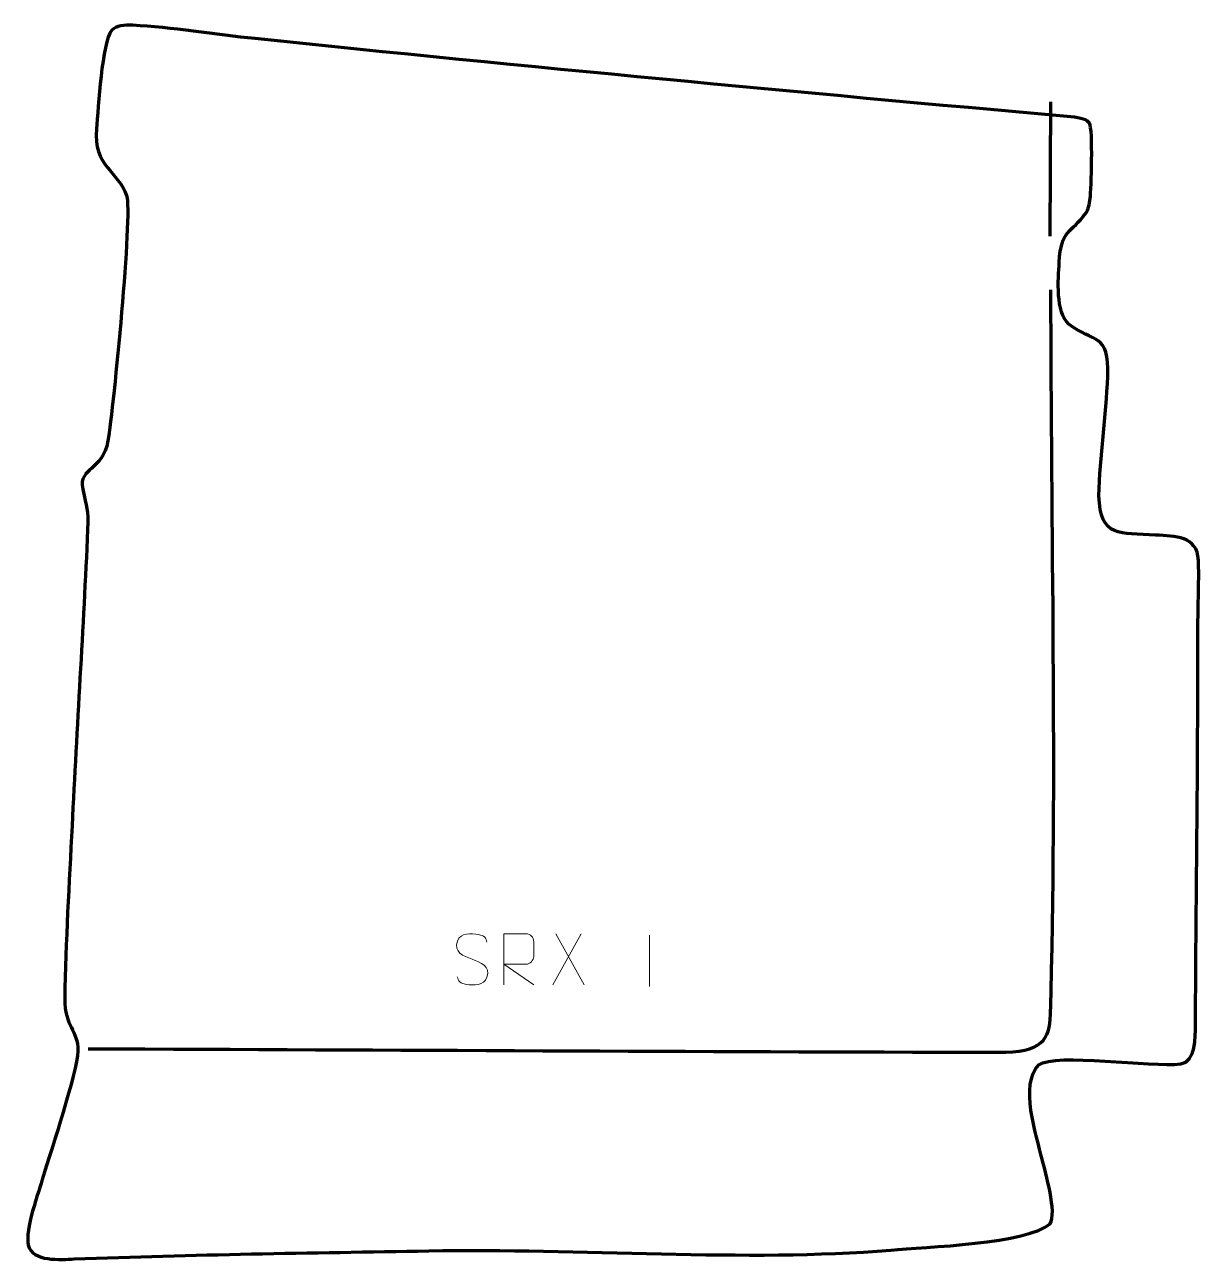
# Model space of a CAD drawing. Header units: millimetres. Extents: x 1077 to 1650, y -92 to 511.
import ezdxf

# ---------------------------------------------------------------- set-up
doc = ezdxf.new("R2010")
doc.units = ezdxf.units.MM
doc.header["$MEASUREMENT"] = 0
doc.layers.add('layer 2', color=7, linetype='Continuous')
doc.layers.add('layer 3', color=7, linetype='Continuous')

msp = doc.modelspace()

# ---------------------------------------------------------------- linework, layer by layer
at = {"layer": 'layer 2', "color": 142, "lineweight": 158}
msp.add_open_spline([(1577.2593, 473.7852), (1577.2593, 473.7852), (1576.9912, 408.1526), (1576.9912, 408.1526)], degree=3, dxfattribs=at)
msp.add_open_spline([(1107.6959, 11.8447), (1255.6521, 11.2443), (1403.608, 10.4621), (1551.565, 10.093), (1551.565, 10.093), (1573.195, 10.039), (1576.905, 16.21), (1577.2607, 28.5235), (1577.2607, 28.5235), (1580.6128, 144.5544), (1577.4941, 265.431), (1577.4632, 381.9807)], degree=3, knots=[0, 0, 0, 0, 0.25, 0.25, 0.25, 0.25, 0.5, 0.5, 0.5, 0.5, 1, 1, 1, 1], dxfattribs=at)
at = {"layer": 'layer 2', "color": 250, "lineweight": 9}
for points, knots in [([(1295.0775, 55.59), (1290.8292, 57.0604), (1285.9211, 58.8562), (1287.9262, 64.3765), (1287.9262, 64.3765), (1289.4297, 68.5164), (1294.6433, 68.1279), (1298.2469, 67.5268), (1298.2469, 67.5268), (1301.1075, 67.0496), (1301.9722, 65.8364), (1302.2828, 63.7523)], [0, 0, 0, 0, 0.25, 0.25, 0.25, 0.25, 0.5, 0.5, 0.5, 0.5, 1, 1, 1, 1]), ([(1310.4713, 42.9437), (1310.4713, 42.9437), (1310.4713, 67.8972), (1310.4713, 67.8972), (1310.4713, 67.8972), (1314.0661, 67.8972), (1317.6616, 67.8972), (1321.2568, 67.8972), (1321.2568, 67.8972), (1323.5821, 67.8595), (1325.1394, 66.3695), (1325.1353, 64.0031), (1325.1353, 64.0031), (1325.1349, 61.9676), (1325.1349, 58.9082), (1325.1353, 56.8722), (1325.1353, 56.8722), (1325.1288, 54.9967), (1323.3165, 53.0549), (1321.307, 53.0358), (1321.307, 53.0358), (1321.307, 53.0358), (1310.4713, 53.0358), (1310.4713, 53.0358), (1310.4713, 53.0358), (1310.4713, 53.0358), (1325.126, 42.9437), (1325.126, 42.9437)], [0, 0, 0, 0, 0.125, 0.125, 0.125, 0.125, 0.25, 0.25, 0.25, 0.25, 0.375, 0.375, 0.375, 0.375, 0.5, 0.5, 0.5, 0.5, 0.625, 0.625, 0.625, 0.625, 0.75, 0.75, 0.75, 0.75, 1, 1, 1, 1]), ([(1295.0775, 55.5899), (1299.0961, 53.9432), (1304.1256, 52.0549), (1302.2916, 46.6946), (1302.2916, 46.6946), (1300.8318, 42.4282), (1295.921, 42.6849), (1292.1949, 43.2396), (1292.1949, 43.2396), (1289.4449, 43.6494), (1288.224, 44.8629), (1287.846, 46.9751)], [0, 0, 0, 0, 0.25, 0.25, 0.25, 0.25, 0.5, 0.5, 0.5, 0.5, 1, 1, 1, 1])]:
    msp.add_open_spline(points, degree=3, knots=knots, dxfattribs=at)
for points in [[(1348.2397, 67.8936), (1348.2397, 67.8936), (1334.4991, 42.9978), (1334.4991, 42.9978)], [(1335.9537, 67.8936), (1335.9537, 67.8936), (1349.6943, 42.9401), (1349.6943, 42.9401)], [(1381.6284, 67.2259), (1381.6284, 67.2259), (1381.6284, 42.2518), (1381.6284, 42.2518)]]:
    msp.add_open_spline(points, degree=3, dxfattribs=at)
at = {"layer": 'layer 3', "color": 242, "lineweight": 158}
msp.add_open_spline([(1587.1301, 466.4147), (1592.5054, 465.8458), (1595.073, 465.0265), (1596.2672, 463.23), (1596.2672, 463.23), (1598.1205, 460.4422), (1597.1512, 430.7387), (1596.594, 426.6338), (1596.594, 426.6338), (1596.1899, 423.6561), (1595.6133, 421.1143), (1594.59, 419.6312), (1594.59, 419.6312), (1587.3916, 409.1989), (1582.3094, 411.9842), (1581.5048, 395.3487), (1581.5048, 395.3487), (1581.091, 387.2379), (1579.555, 371.0653), (1586.2241, 365.3056), (1586.2241, 365.3056), (1598.2364, 355.8497), (1606.0241, 361.4798), (1605.2061, 339.7155), (1605.2061, 339.7155), (1604.3411, 320.4227), (1601.3583, 300.6019), (1600.8895, 281.5684), (1600.8895, 281.5684), (1601.3796, 260.8035), (1611.2377, 263.5176), (1628.5179, 262.3845), (1628.5179, 262.3845), (1638.0926, 261.8199), (1648.8437, 262.1661), (1649.409, 250.0619), (1649.409, 250.0619), (1649.8274, 241.1033), (1649.2098, 230.2382), (1649.2141, 220.9519), (1649.2141, 220.9519), (1649.2178, 155.0417), (1648.4024, 89.2305), (1647.9514, 23.3347), (1647.9514, 23.3347), (1647.9117, 17.5378), (1648.2929, 5.6968), (1640.784, 4.4034), (1640.784, 4.4034), (1626.645, 2.7908), (1579.5904, 9.9426), (1571.5843, 4.0442), (1571.5843, 4.0442), (1562.0049, -5.7394), (1570.371, -30.2388), (1573.1581, -42.0605), (1573.1581, -42.0605), (1574.7363, -48.4945), (1580.6326, -68.2488), (1577.0179, -73.5424), (1577.0179, -73.5424), (1566.673, -83.2235), (1515.7313, -84.9298), (1499.3198, -86.3559), (1499.3198, -86.3559), (1428.9642, -92.251), (1346.4449, -85.4023), (1274.0151, -86.7251), (1274.0151, -86.7251), (1216.2666, -87.7528), (1158.6818, -88.4998), (1100.9529, -90.7132), (1100.9529, -90.7132), (1094.4346, -90.9632), (1080.5056, -92.3063), (1078.5365, -83.8815), (1078.5365, -83.8815), (1076.8127, -76.5062), (1083.4571, -58.4495), (1085.8761, -50.3793), (1085.8761, -50.3793), (1089.5964, -38.039), (1102.3733, 0.3777), (1102.6767, 10.7068), (1102.6767, 10.7068), (1102.9839, 21.1655), (1096.2214, 22.4604), (1096.3649, 36.3042), (1096.3649, 36.3042), (1096.6975, 63.9803), (1098.5543, 92.7938), (1099.8983, 120.5387), (1099.8983, 120.5387), (1102.2486, 168.6823), (1105.315, 216.9243), (1107.5083, 265.0292), (1107.5083, 265.0292), (1107.9808, 275.3906), (1106.8867, 275.5488), (1105.0879, 284.8224), (1105.0879, 284.8224), (1102.9763, 295.7081), (1114.7714, 293.4777), (1117.3734, 308.3148), (1117.3734, 308.3148), (1120.1768, 324.8889), (1129.4259, 419.251), (1126.4612, 427.9873), (1126.4612, 427.9873), (1122.4182, 439.9013), (1110.1404, 442.3968), (1111.777, 460.5192), (1111.777, 460.5192), (1112.7148, 470.9035), (1114.3962, 502.7801), (1119.2232, 508.6349), (1119.2232, 508.6349), (1121.4688, 510.8413), (1125.3549, 511.3134), (1129.5753, 511.0822), (1129.5753, 511.0822), (1147.8443, 510.0818), (1170.438, 506.4571), (1189.2248, 504.5491), (1189.2248, 504.5491), (1322.0055, 490.7843), (1454.1282, 478.2099), (1587.1301, 466.4147)], degree=3, knots=[0, 0, 0, 0, 0.03030303, 0.03030303, 0.03030303, 0.03030303, 0.06060606, 0.06060606, 0.06060606, 0.06060606, 0.09090909, 0.09090909, 0.09090909, 0.09090909, 0.12121212, 0.12121212, 0.12121212, 0.12121212, 0.15151515, 0.15151515, 0.15151515, 0.15151515, 0.18181818, 0.18181818, 0.18181818, 0.18181818, 0.21212121, 0.21212121, 0.21212121, 0.21212121, 0.24242424, 0.24242424, 0.24242424, 0.24242424, 0.27272727, 0.27272727, 0.27272727, 0.27272727, 0.3030303, 0.3030303, 0.3030303, 0.3030303, 0.33333333, 0.33333333, 0.33333333, 0.33333333, 0.36363636, 0.36363636, 0.36363636, 0.36363636, 0.39393939, 0.39393939, 0.39393939, 0.39393939, 0.42424242, 0.42424242, 0.42424242, 0.42424242, 0.45454545, 0.45454545, 0.45454545, 0.45454545, 0.48484848, 0.48484848, 0.48484848, 0.48484848, 0.51515152, 0.51515152, 0.51515152, 0.51515152, 0.54545455, 0.54545455, 0.54545455, 0.54545455, 0.57575758, 0.57575758, 0.57575758, 0.57575758, 0.60606061, 0.60606061, 0.60606061, 0.60606061, 0.63636364, 0.63636364, 0.63636364, 0.63636364, 0.66666667, 0.66666667, 0.66666667, 0.66666667, 0.6969697, 0.6969697, 0.6969697, 0.6969697, 0.72727273, 0.72727273, 0.72727273, 0.72727273, 0.75757576, 0.75757576, 0.75757576, 0.75757576, 0.78787879, 0.78787879, 0.78787879, 0.78787879, 0.81818182, 0.81818182, 0.81818182, 0.81818182, 0.84848485, 0.84848485, 0.84848485, 0.84848485, 0.87878788, 0.87878788, 0.87878788, 0.87878788, 0.90909091, 0.90909091, 0.90909091, 0.90909091, 0.93939394, 0.93939394, 0.93939394, 0.93939394, 1, 1, 1, 1], dxfattribs=at)

doc.saveas('drawing.dxf')
